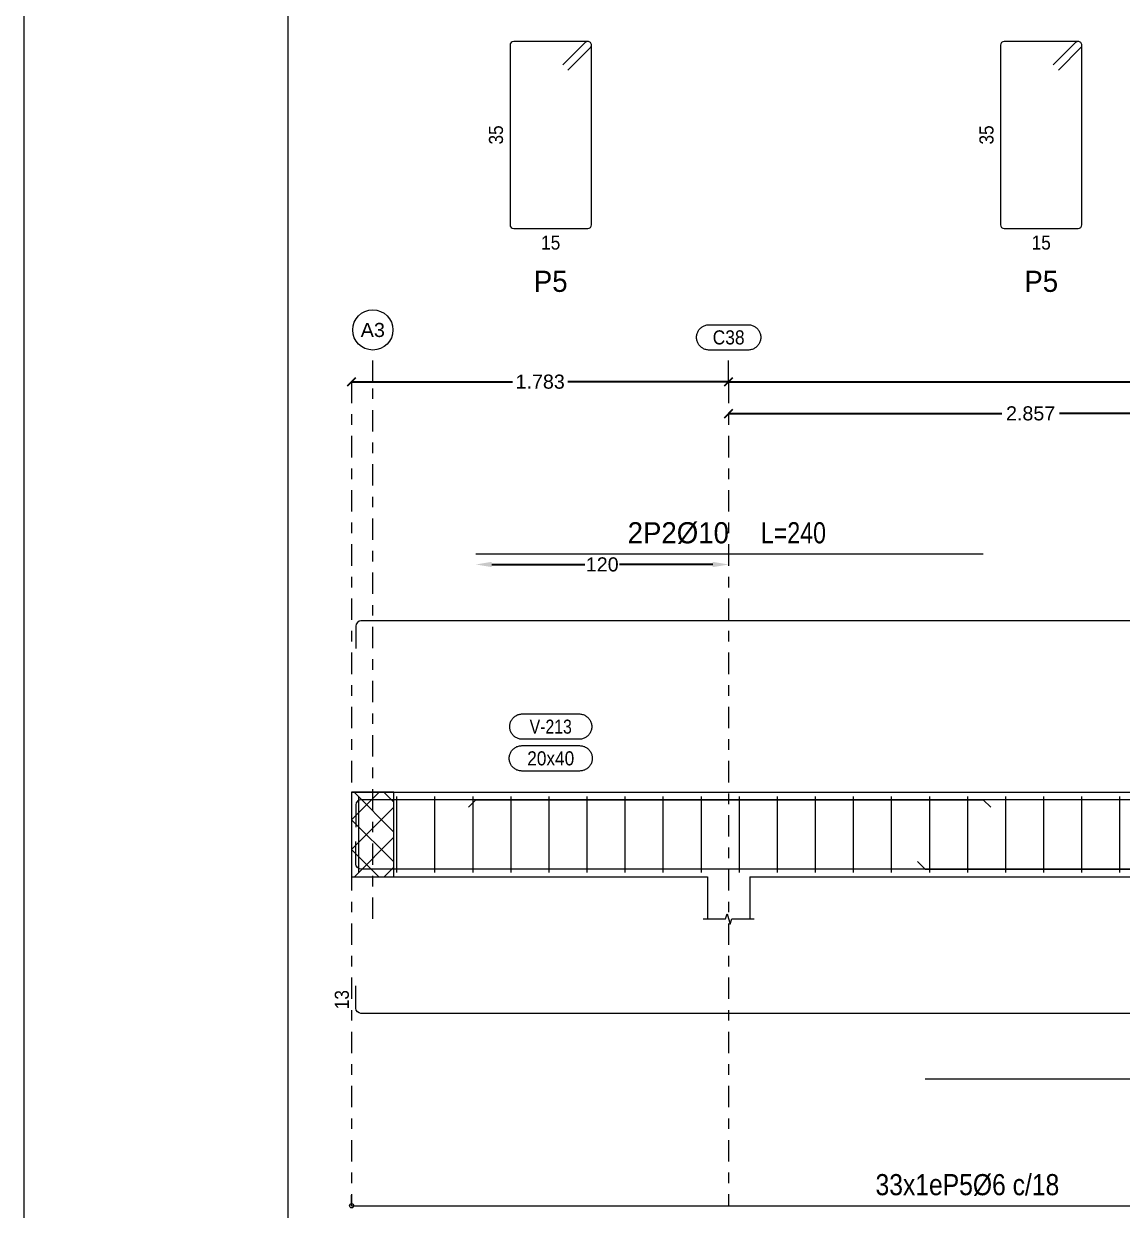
# Model space of a CAD drawing. Header units: millimetres. Extents: x 0 to 190, y -70 to 53.
# Drawn here: x 65.64 to 76.03, y -50.28 to -39.05 of the extents above; entities that cross this region are included whole.
import ezdxf
from ezdxf.enums import TextEntityAlignment as Align

# ---------------------------------------------------------------- set-up
doc = ezdxf.new("R2010")
doc.units = ezdxf.units.MM
doc.linetypes.add('CYPE_RAYAPUNTO', pattern=[0.4125, 0.2025, -0.105, 0, -0.105])
for name, color, linetype, lineweight in [('ALZ_ARM_LONG_ARM_TEXTOS', 3, 'Continuous', 9), ('ALZ_ARM_LONG_TXT_LONG', 3, 'Continuous', 9), ('ALZ_ARM_TRANS_TXT_EST', 3, 'Continuous', 9), ('ALZ_CONT_NUDOS', 122, 'Continuous', 9), ('ALZ_CONT_VIG_HORMIGON', 2, 'Continuous', 9), ('ALZ_COT_COT_ANCLAJES', 3, 'Continuous', 0), ('ALZ_COT_COT_ARM', 3, 'Continuous', 0), ('ALZ_COT_COT_EST', 3, 'Continuous', 0), ('ALZ_COT_COT_LIN_APOYOS', 2, 'CYPE_RAYAPUNTO', 0), ('ALZ_COT_LONGITUD_PROYECTADA', 122, 'Continuous', 0), ('ALZ_REF_COT_LIN_AUX_COTA', 2, 'CYPE_RAYAPUNTO', 9), ('ALZ_REF_REF_NOMBRE', 3, 'Continuous', 9), ('ALZ_REF_REF_REFERENCIA', 3, 'Continuous', 9), ('ALZ_REF_TEXTO_REF_NOMBRE', 3, 'Continuous', 9), ('ALZ_REF_TEXTO_REF_REFERENCIA', 3, 'Continuous', 9), ('ARM_LONGITUDINAL_Ø10', 103, 'Continuous', 9), ('ARM_LONGITUDINAL_Ø8', 32, 'Continuous', 9), ('ARM_TRANSVERSAL_Ø6', 151, 'Continuous', 9), ('RECUAD_LIMITES', 2, 'Continuous', 0), ('RECUAD_MARCO', 1, 'Continuous', 20), ('SEC_COTAS_TEXTOS_DESPIECE_ESTRIBADO', 122, 'Continuous', 0), ('SEC_REF_TXT_POSICIONES_ARM_ESTRIBOS', 1, 'Continuous', 9)]:
    doc.layers.add(name, color=color, linetype=linetype, lineweight=lineweight)
doc.styles.add('CYPETXT_0.2_romans', font='arial.ttf', dxfattribs={"height": 0.133333})
doc.styles.add('CYPETXT_romans', font='arial.ttf', dxfattribs={"height": 0.2})
doc.dimstyles.new('cype_arrow', dxfattribs={"dimtxt": 0.18, "dimasz": 0.15, "dimexe": 0.05, "dimexo": 0.05, "dimgap": 0, "dimtad": 0, "dimdec": 4, "dimzin": 0, "dimdsep": 46, "dimtxsty": 'CYPETXT_0.2_romans', "dimcen": 0.09, "dimadec": 0, "dimazin": 0, "dimtfac": 1, "dimtdec": 4, "dimtofl": 0, "dimtmove": 2, "dimatfit": 3, "dimfxl": 1, "dimtolj": 1, "dimtzin": 0, "dimarcsym": 0})
doc.dimstyles.new('cype_oblique', dxfattribs={"dimtxt": 0.18, "dimasz": 0.18, "dimexe": 0.05, "dimexo": 0.05, "dimgap": 0, "dimtad": 0, "dimdec": 4, "dimzin": 0, "dimdsep": 46, "dimtxsty": 'CYPETXT_0.2_romans', "dimblk": 'OBLIQUE', "dimtsz": 0.04, "dimcen": 0.09, "dimadec": 0, "dimazin": 0, "dimtfac": 1, "dimtdec": 4, "dimtofl": 0, "dimtmove": 2, "dimatfit": 3, "dimfxl": 1, "dimtolj": 1, "dimtzin": 0, "dimarcsym": 0})

# ---------------------------------------------------------------- blocks, each defined once
blk = doc.blocks.new('*D285')
at = {"layer": 'ALZ_COT_LONGITUD_PROYECTADA', "color": 0, "lineweight": -2, "transparency": 16777216}
for p, q in [((72.264, -42.78), (72.344, -42.7)), ((72.304, -42.74), (74.889, -42.74)), ((78.019, -42.74), (75.434, -42.74)), ((77.979, -42.78), (78.059, -42.7))]:
    blk.add_line(p, q, dxfattribs=at)
at = {"layer": 'Defpoints', "color": 0, "transparency": 16777216}
for p in [(72.304, -42.74), (72.304, -42.74), (78.019, -42.74)]:
    blk.add_point(p, dxfattribs=at)
at = {"layer": 'ALZ_COT_LONGITUD_PROYECTADA', "color": 0, "transparency": 16777216, "insert": (75.161, -42.74), "char_height": 0.1333, "attachment_point": 5, "style": 'CYPETXT_0.2_romans'}
blk.add_mtext('\\A1;2.857', dxfattribs=at)
blk = doc.blocks.new('_OBLIQUE')
at = {"color": 0, "linetype": 'ByBlock', "lineweight": -2}
blk.add_line((-0.5, -0.5), (0.5, 0.5), dxfattribs=at)
blk = doc.blocks.new('*D287')
at = {"layer": 'ALZ_COT_LONGITUD_PROYECTADA', "color": 0, "lineweight": -2, "transparency": 16777216}
for p, q in [((68.698, -42.48), (68.778, -42.4)), ((72.264, -42.48), (72.344, -42.4)), ((68.738, -42.44), (70.26, -42.44)), ((72.304, -42.44), (70.782, -42.44))]:
    blk.add_line(p, q, dxfattribs=at)
at = {"layer": 'Defpoints', "color": 0, "transparency": 16777216}
for p in [(68.738, -42.44), (68.738, -42.44), (72.304, -42.44)]:
    blk.add_point(p, dxfattribs=at)
at = {"layer": 'ALZ_COT_LONGITUD_PROYECTADA', "color": 0, "transparency": 16777216, "insert": (70.521, -42.44), "char_height": 0.1333, "attachment_point": 5, "style": 'CYPETXT_0.2_romans'}
blk.add_mtext('\\A1;1.783', dxfattribs=at)
blk = doc.blocks.new('*D288')
at = {"layer": 'ALZ_COT_LONGITUD_PROYECTADA', "color": 0, "lineweight": -2, "transparency": 16777216}
for p, q in [((72.264, -42.48), (72.344, -42.4)), ((80.548, -42.48), (80.628, -42.4)), ((72.304, -42.44), (76.175, -42.44)), ((80.588, -42.44), (76.717, -42.44))]:
    blk.add_line(p, q, dxfattribs=at)
at = {"layer": 'Defpoints', "color": 0, "transparency": 16777216}
for p in [(72.304, -42.44), (72.304, -42.44), (80.588, -42.44)]:
    blk.add_point(p, dxfattribs=at)
at = {"layer": 'ALZ_COT_LONGITUD_PROYECTADA', "color": 0, "transparency": 16777216, "insert": (76.446, -42.44), "char_height": 0.1333, "attachment_point": 5, "style": 'CYPETXT_0.2_romans'}
blk.add_mtext('\\A1;4.142', dxfattribs=at)
blk = doc.blocks.new('*D291')
at = {"layer": 'ALZ_COT_COT_ARM', "color": 0, "lineweight": -2, "transparency": 16777216}
for p, q in [((70.063, -44.169), (70.944, -44.169)), ((72.154, -44.169), (71.272, -44.169))]:
    blk.add_line(p, q, dxfattribs=at)
at = {"layer": 'ALZ_COT_COT_ARM', "color": 0, "transparency": 16777216}
for points in [[(70.063, -44.144), (70.063, -44.194), (69.913, -44.169)], [(72.154, -44.144), (72.154, -44.194), (72.304, -44.169)]]:
    blk.add_solid(points, dxfattribs=at)
at = {"layer": 'Defpoints', "color": 0, "transparency": 16777216}
for p in [(69.913, -44.169), (72.304, -44.169), (72.304, -44.169)]:
    blk.add_point(p, dxfattribs=at)
at = {"layer": 'ALZ_COT_COT_ARM', "color": 0, "transparency": 16777216, "insert": (71.108, -44.169), "char_height": 0.1333, "attachment_point": 5, "style": 'CYPETXT_0.2_romans'}
blk.add_mtext('\\A1;120', dxfattribs=at)

msp = doc.modelspace()

# ---------------------------------------------------------------- linework, layer by layer
at = {"layer": 'ALZ_CONT_NUDOS'}
for p, q in [((68.73761, -46.32324), (68.73761, -47.12324)), ((72.10408, -47.12324), (72.10408, -47.52324)), ((72.50408, -47.12324), (72.50408, -47.52324))]:
    msp.add_line(p, q, dxfattribs=at)
at = {"layer": 'ALZ_CONT_NUDOS', "lineweight": 0}
for p, q in [((68.73761, -46.58354), (68.99792, -46.32324)), ((69.13761, -46.7007), (68.76015, -46.32324)), ((69.13761, -46.41786), (69.043, -46.32324)), ((68.73761, -46.86638), (69.13761, -46.46638)), ((69.13761, -46.98354), (68.73761, -46.58354)), ((68.7636, -47.12324), (69.13761, -46.74923)), ((68.99447, -47.12324), (68.73761, -46.86638)), ((69.04645, -47.12324), (69.13761, -47.03207))]:
    msp.add_line(p, q, dxfattribs=at)
at = {"layer": 'ALZ_CONT_NUDOS'}
for points in [[(68.73761, -46.32324), (69.13761, -46.32324)], [(72.10408, -46.32324), (72.50408, -46.32324)], [(68.73761, -47.12324), (69.13761, -47.12324)], [(72.06408, -47.52324), (72.27408, -47.52324), (72.28908, -47.47324), (72.31908, -47.57324), (72.33408, -47.52324), (72.54408, -47.52324)]]:
    msp.add_lwpolyline(points, dxfattribs=at)
at = {"layer": 'ALZ_CONT_NUDOS', "lineweight": 0}
msp.add_lwpolyline([(68.73761, -46.32324), (68.73761, -47.12324), (69.13761, -47.12324), (69.13761, -46.32324), (68.73761, -46.32324)], close=True, dxfattribs=at)
at = {"layer": 'ALZ_CONT_VIG_HORMIGON'}
for p, q in [((69.13761, -46.32324), (72.10408, -46.32324)), ((72.50408, -46.32324), (78.01862, -46.32324)), ((69.13761, -47.12324), (72.10408, -47.12324)), ((72.50408, -47.12324), (78.01862, -47.12324))]:
    msp.add_line(p, q, dxfattribs=at)
at = {"layer": 'ALZ_COT_COT_EST'}
msp.add_line((68.73761, -50.23694), (68.73761, -50.13694), dxfattribs=at)
msp.add_lwpolyline([(68.73761, -50.23694), (80.38775, -50.23694), (80.38775, -50.13694)], dxfattribs=at)
msp.add_circle((68.73761, -50.23694), 0.02, dxfattribs=at)
at = {"layer": 'ALZ_COT_COT_LIN_APOYOS'}
for p, q in [((68.73761, -42.44028), (68.73761, -50.23694)), ((72.30408, -42.44028), (72.30408, -50.23694)), ((72.30408, -42.44028), (72.30408, -50.23694))]:
    msp.add_line(p, q, dxfattribs=at)
at = {"layer": 'ALZ_REF_COT_LIN_AUX_COTA'}
for p, q in [((68.93761, -42.44028), (68.93761, -42.14028)), ((72.30408, -42.44028), (72.30408, -42.14028)), ((68.93761, -47.52324), (68.93761, -42.44028))]:
    msp.add_line(p, q, dxfattribs=at)
at = {"layer": 'ALZ_REF_REF_NOMBRE'}
for points in [[(70.88885, -45.58324), (70.89686, -45.58351), (70.90484, -45.58431), (70.91275, -45.58564), (70.92055, -45.5875), (70.92821, -45.58988), (70.93569, -45.59276), (70.94297, -45.59614), (70.95, -45.59999), (70.95676, -45.6043), (70.96322, -45.60906), (70.96934, -45.61424), (70.97511, -45.61981), (70.98048, -45.62576), (70.98545, -45.63206), (70.98999, -45.63867), (70.99408, -45.64557), (70.9977, -45.65273), (71.00083, -45.66011), (71.00346, -45.66768), (71.00558, -45.67542), (71.00717, -45.68328), (71.00824, -45.69123), (71.00878, -45.69923), (71.00878, -45.70725), (71.00824, -45.71525), (71.00717, -45.7232), (71.00558, -45.73106), (71.00346, -45.73879), (71.00083, -45.74637), (70.9977, -45.75375), (70.99408, -45.76091), (70.98999, -45.76781), (70.98545, -45.77442), (70.98048, -45.78071), (70.97511, -45.78666), (70.96934, -45.79224), (70.96322, -45.79741), (70.95676, -45.80217), (70.95, -45.80649), (70.94297, -45.81034), (70.93569, -45.81372), (70.92821, -45.8166), (70.92055, -45.81897), (70.91275, -45.82083), (70.90484, -45.82217), (70.89686, -45.82297), (70.88885, -45.82324), (70.35285, -45.82324), (70.34483, -45.82297), (70.33685, -45.82217), (70.32894, -45.82083), (70.32114, -45.81897), (70.31348, -45.8166), (70.306, -45.81372), (70.29873, -45.81034), (70.29169, -45.80649), (70.28493, -45.80217), (70.27848, -45.79741), (70.27235, -45.79224), (70.26659, -45.78666), (70.26121, -45.78071), (70.25624, -45.77442), (70.2517, -45.76781), (70.24761, -45.76091), (70.244, -45.75375), (70.24086, -45.74637), (70.23823, -45.73879), (70.23612, -45.73106), (70.23452, -45.7232), (70.23345, -45.71525), (70.23291, -45.70725), (70.23291, -45.69923), (70.23345, -45.69123), (70.23452, -45.68328), (70.23612, -45.67542), (70.23823, -45.66768), (70.24086, -45.66011), (70.244, -45.65273), (70.24761, -45.64557), (70.2517, -45.63867), (70.25624, -45.63206), (70.26121, -45.62576), (70.26659, -45.61981), (70.27235, -45.61424), (70.27848, -45.60906), (70.28493, -45.6043), (70.29169, -45.59999), (70.29873, -45.59614), (70.306, -45.59276), (70.31348, -45.58988), (70.32114, -45.5875), (70.32894, -45.58564), (70.33685, -45.58431), (70.34483, -45.58351), (70.35285, -45.58324), (70.88885, -45.58324)], [(70.89385, -45.88324), (70.90186, -45.88351), (70.90984, -45.88431), (70.91775, -45.88564), (70.92555, -45.8875), (70.93321, -45.88988), (70.94069, -45.89276), (70.94797, -45.89614), (70.955, -45.89999), (70.96176, -45.9043), (70.96822, -45.90906), (70.97434, -45.91424), (70.98011, -45.91981), (70.98548, -45.92576), (70.99045, -45.93206), (70.99499, -45.93867), (70.99908, -45.94557), (71.0027, -45.95273), (71.00583, -45.96011), (71.00846, -45.96768), (71.01058, -45.97542), (71.01217, -45.98328), (71.01324, -45.99123), (71.01378, -45.99923), (71.01378, -46.00725), (71.01324, -46.01525), (71.01217, -46.0232), (71.01058, -46.03106), (71.00846, -46.03879), (71.00583, -46.04637), (71.0027, -46.05375), (70.99908, -46.06091), (70.99499, -46.06781), (70.99045, -46.07442), (70.98548, -46.08071), (70.98011, -46.08666), (70.97434, -46.09224), (70.96822, -46.09741), (70.96176, -46.10217), (70.955, -46.10649), (70.94797, -46.11034), (70.94069, -46.11372), (70.93321, -46.1166), (70.92555, -46.11897), (70.91775, -46.12083), (70.90984, -46.12217), (70.90186, -46.12297), (70.89385, -46.12324), (70.34785, -46.12324), (70.33983, -46.12297), (70.33185, -46.12217), (70.32394, -46.12083), (70.31614, -46.11897), (70.30848, -46.1166), (70.301, -46.11372), (70.29373, -46.11034), (70.28669, -46.10649), (70.27993, -46.10217), (70.27348, -46.09741), (70.26735, -46.09224), (70.26159, -46.08666), (70.25621, -46.08071), (70.25124, -46.07442), (70.2467, -46.06781), (70.24261, -46.06091), (70.239, -46.05375), (70.23586, -46.04637), (70.23323, -46.03879), (70.23112, -46.03106), (70.22952, -46.0232), (70.22845, -46.01525), (70.22791, -46.00725), (70.22791, -45.99923), (70.22845, -45.99123), (70.22952, -45.98328), (70.23112, -45.97542), (70.23323, -45.96768), (70.23586, -45.96011), (70.239, -45.95273), (70.24261, -45.94557), (70.2467, -45.93867), (70.25124, -45.93206), (70.25621, -45.92576), (70.26159, -45.91981), (70.26735, -45.91424), (70.27348, -45.90906), (70.27993, -45.9043), (70.28669, -45.89999), (70.29373, -45.89614), (70.301, -45.89276), (70.30848, -45.88988), (70.31614, -45.8875), (70.32394, -45.88564), (70.33185, -45.88431), (70.33983, -45.88351), (70.34785, -45.88324), (70.89385, -45.88324)]]:
    msp.add_lwpolyline(points, close=True, dxfattribs=at)
at = {"layer": 'ALZ_REF_REF_REFERENCIA'}
msp.add_lwpolyline([(72.48808, -41.90028), (72.49609, -41.90055), (72.50407, -41.90135), (72.51198, -41.90268), (72.51978, -41.90454), (72.52744, -41.90692), (72.53492, -41.9098), (72.5422, -41.91318), (72.54923, -41.91703), (72.55599, -41.92134), (72.56245, -41.9261), (72.56857, -41.93128), (72.57434, -41.93685), (72.57972, -41.9428), (72.58469, -41.9491), (72.58923, -41.95571), (72.59331, -41.96261), (72.59693, -41.96977), (72.60006, -41.97715), (72.60269, -41.98472), (72.60481, -41.99246), (72.60641, -42.00032), (72.60748, -42.00827), (72.60801, -42.01627), (72.60801, -42.02429), (72.60748, -42.03229), (72.60641, -42.04024), (72.60481, -42.0481), (72.60269, -42.05583), (72.60006, -42.06341), (72.59693, -42.07079), (72.59331, -42.07795), (72.58923, -42.08485), (72.58469, -42.09146), (72.57972, -42.09775), (72.57434, -42.1037), (72.56857, -42.10928), (72.56245, -42.11445), (72.55599, -42.11921), (72.54923, -42.12353), (72.5422, -42.12738), (72.53492, -42.13076), (72.52744, -42.13364), (72.51978, -42.13601), (72.51198, -42.13787), (72.50407, -42.13921), (72.49609, -42.14001), (72.48808, -42.14028), (72.12008, -42.14028), (72.11206, -42.14001), (72.10408, -42.13921), (72.09618, -42.13787), (72.08837, -42.13601), (72.08072, -42.13364), (72.07323, -42.13076), (72.06596, -42.12738), (72.05892, -42.12353), (72.05216, -42.11921), (72.04571, -42.11445), (72.03958, -42.10928), (72.03382, -42.1037), (72.02844, -42.09775), (72.02347, -42.09146), (72.01893, -42.08485), (72.01484, -42.07795), (72.01123, -42.07079), (72.0081, -42.06341), (72.00547, -42.05583), (72.00335, -42.0481), (72.00175, -42.04024), (72.00068, -42.03229), (72.00015, -42.02429), (72.00015, -42.01627), (72.00068, -42.00827), (72.00175, -42.00032), (72.00335, -41.99246), (72.00547, -41.98472), (72.0081, -41.97715), (72.01123, -41.96977), (72.01484, -41.96261), (72.01893, -41.95571), (72.02347, -41.9491), (72.02844, -41.9428), (72.03382, -41.93685), (72.03958, -41.93128), (72.04571, -41.9261), (72.05216, -41.92134), (72.05892, -41.91703), (72.06596, -41.91318), (72.07323, -41.9098), (72.08072, -41.90692), (72.08837, -41.90454), (72.09618, -41.90268), (72.10408, -41.90135), (72.11206, -41.90055), (72.12008, -41.90028), (72.48808, -41.90028)], close=True, dxfattribs=at)
msp.add_circle((68.93761, -41.95005), 0.19023, dxfattribs=at)
at = {"layer": 'ARM_LONGITUDINAL_Ø10'}
for p, q in [((69.91273, -46.39524), (69.84201, -46.46595)), ((74.71273, -46.39524), (74.78344, -46.46595)), ((74.16273, -47.05124), (74.09201, -46.98053))]:
    msp.add_line(p, q, dxfattribs=at)
for points in [[(69.91273, -44.06901), (74.71273, -44.06901)], [(69.91273, -46.39524), (74.71273, -46.39524)], [(74.16273, -47.05124), (79.96273, -47.05124)], [(74.16273, -49.03622), (79.96273, -49.03622)]]:
    msp.add_lwpolyline(points, dxfattribs=at)
at = {"layer": 'ARM_LONGITUDINAL_Ø8'}
for points in [[(85.34775, -44.96324), (85.34775, -44.75124), (85.3441, -44.73287), (85.33369, -44.7173), (85.31812, -44.70689), (85.29975, -44.70324), (68.82561, -44.70324), (68.80725, -44.70689), (68.79167, -44.7173), (68.78127, -44.73287), (68.77761, -44.75124), (68.77761, -44.96324)], [(85.34775, -46.65524), (85.34775, -46.44324), (85.3441, -46.42487), (85.33369, -46.4093), (85.31812, -46.39889), (85.29975, -46.39524), (68.82561, -46.39524), (68.80725, -46.39889), (68.79167, -46.4093), (68.78127, -46.42487), (68.77761, -46.44324), (68.77761, -46.65524)], [(85.34775, -46.79124), (85.34775, -47.00324), (85.3441, -47.02161), (85.33369, -47.03718), (85.31812, -47.04758), (85.29975, -47.05124), (68.82561, -47.05124), (68.80725, -47.04758), (68.79167, -47.03718), (68.78127, -47.02161), (68.77761, -47.00324), (68.77761, -46.79124)], [(85.34775, -48.15622), (85.34775, -48.36822), (85.3441, -48.38659), (85.33369, -48.40217), (85.31812, -48.41257), (85.29975, -48.41622), (68.82561, -48.41622), (68.80725, -48.41257), (68.79167, -48.40217), (68.78127, -48.38659), (68.77761, -48.36822), (68.77761, -48.15622)]]:
    msp.add_lwpolyline(points, dxfattribs=at)
at = {"layer": 'ARM_TRANSVERSAL_Ø6'}
for p, q in [((68.80268, -46.36324), (68.80268, -47.08324)), ((69.16268, -46.36324), (69.16268, -47.08324)), ((69.52268, -46.36324), (69.52268, -47.08324)), ((69.88268, -46.36324), (69.88268, -47.08324)), ((70.24268, -46.36324), (70.24268, -47.08324)), ((70.60268, -46.36324), (70.60268, -47.08324)), ((70.96268, -46.36324), (70.96268, -47.08324)), ((71.32268, -46.36324), (71.32268, -47.08324)), ((71.68268, -46.36324), (71.68268, -47.08324)), ((72.04268, -46.36324), (72.04268, -47.08324)), ((72.40268, -46.36324), (72.40268, -47.08324)), ((72.76268, -46.36324), (72.76268, -47.08324)), ((73.12268, -46.36324), (73.12268, -47.08324)), ((73.48268, -46.36324), (73.48268, -47.08324)), ((73.84268, -46.36324), (73.84268, -47.08324)), ((74.20268, -46.36324), (74.20268, -47.08324)), ((74.56268, -46.36324), (74.56268, -47.08324)), ((74.92268, -46.36324), (74.92268, -47.08324)), ((75.28268, -46.36324), (75.28268, -47.08324)), ((75.64268, -46.36324), (75.64268, -47.08324)), ((76.00268, -46.36324), (76.00268, -47.08324))]:
    msp.add_line(p, q, dxfattribs=at)
for points in [[(70.78346, -39.49171), (70.99916, -39.2754), (71.00203, -39.27072), (71.00413, -39.26564), (71.00542, -39.2603), (71.00585, -39.25483), (71.00517, -39.248), (71.00318, -39.24143), (70.99995, -39.23538), (70.9956, -39.23008), (70.99029, -39.22573), (70.98424, -39.22249), (70.97767, -39.2205), (70.97085, -39.21983), (70.27085, -39.21983), (70.25745, -39.22249), (70.2461, -39.23008), (70.23851, -39.24143), (70.23585, -39.25483), (70.23585, -40.95483), (70.23851, -40.96822), (70.2461, -40.97958), (70.25745, -40.98716), (70.27085, -40.98983), (70.97085, -40.98983), (70.98424, -40.98716), (70.9956, -40.97958), (71.00318, -40.96822), (71.00585, -40.95483), (71.00585, -39.25483), (71.00517, -39.248), (71.00318, -39.24143), (70.99995, -39.23538), (70.9956, -39.23008), (70.99029, -39.22573), (70.98424, -39.22249), (70.97767, -39.2205), (70.97085, -39.21983), (70.96402, -39.2205), (70.95745, -39.22249), (70.9514, -39.22573), (70.9461, -39.23008), (70.73397, -39.44221)], [(75.42397, -39.49171), (75.63966, -39.2754), (75.64253, -39.27072), (75.64464, -39.26564), (75.64592, -39.2603), (75.64635, -39.25483), (75.64568, -39.248), (75.64369, -39.24143), (75.64045, -39.23538), (75.6361, -39.23008), (75.63079, -39.22573), (75.62474, -39.22249), (75.61818, -39.2205), (75.61135, -39.21983), (74.91135, -39.21983), (74.89796, -39.22249), (74.8866, -39.23008), (74.87901, -39.24143), (74.87635, -39.25483), (74.87635, -40.95483), (74.87901, -40.96822), (74.8866, -40.97958), (74.89796, -40.98716), (74.91135, -40.98983), (75.61135, -40.98983), (75.62474, -40.98716), (75.6361, -40.97958), (75.64369, -40.96822), (75.64635, -40.95483), (75.64635, -39.25483), (75.64568, -39.248), (75.64369, -39.24143), (75.64045, -39.23538), (75.6361, -39.23008), (75.63079, -39.22573), (75.62474, -39.22249), (75.61818, -39.2205), (75.61135, -39.21983), (75.60452, -39.2205), (75.59796, -39.22249), (75.5919, -39.22573), (75.5866, -39.23008), (75.37447, -39.44221)]]:
    msp.add_lwpolyline(points, dxfattribs=at)
at = {"layer": 'RECUAD_LIMITES'}
msp.add_lwpolyline([(65.63523, -69.94324), (125.03523, -69.94324), (125.03523, -27.94324), (65.63523, -27.94324), (65.63523, -69.94324)], close=True, dxfattribs=at)
at = {"layer": 'RECUAD_MARCO'}
msp.add_lwpolyline([(68.13523, -68.94324), (124.03523, -68.94324), (124.03523, -28.94324), (68.13523, -28.94324), (68.13523, -68.94324)], close=True, dxfattribs=at)

# ---------------------------------------------------------------- texts
at = {"layer": 'ALZ_ARM_LONG_ARM_TEXTOS', "style": 'CYPETXT_romans', "width": 0.935124}
msp.add_text('2P2%%c10', height=0.2, dxfattribs=at).set_placement((71.82773, -43.96901), align=Align.CENTER)
at = {"layer": 'ALZ_ARM_LONG_TXT_LONG', "style": 'CYPETXT_romans', "width": 0.785606}
msp.add_text(' L=240', height=0.2, dxfattribs=at).set_placement((72.88623, -43.96901), align=Align.CENTER)
at = {"layer": 'ALZ_ARM_TRANS_TXT_EST', "style": 'CYPETXT_romans', "width": 0.835132}
msp.add_text('33x1eP5%%c6 c/18', height=0.2, dxfattribs=at).set_placement((74.56268, -50.13694), align=Align.CENTER)
at = {"layer": 'ALZ_COT_COT_ANCLAJES', "style": 'CYPETXT_romans', "width": 0.872274}
msp.add_text('13', height=0.133333, rotation=90, dxfattribs=at).set_placement((68.71095, -48.28622), align=Align.CENTER)
at = {"layer": 'ALZ_REF_TEXTO_REF_NOMBRE', "style": 'CYPETXT_romans'}
for s, width, p in [('V-213', 0.803518, (70.62085, -45.70324)), ('20x40', 0.876123, (70.62085, -46.00324))]:
    msp.add_text(s, height=0.133333, dxfattribs=dict(at, width=width)).set_placement(p, align=Align.MIDDLE_CENTER)
at = {"layer": 'ALZ_REF_TEXTO_REF_REFERENCIA', "style": 'CYPETXT_romans'}
for s, width, p in [('A3', 1.007096, (68.93761, -41.95005)), ('C38', 0.8832, (72.30408, -42.02028))]:
    msp.add_text(s, height=0.133333, dxfattribs=dict(at, width=width)).set_placement(p, align=Align.MIDDLE_CENTER)
at = {"layer": 'SEC_COTAS_TEXTOS_DESPIECE_ESTRIBADO', "style": 'CYPETXT_romans', "width": 0.872274}
for p in [(70.16918, -40.10483), (74.80968, -40.10483)]:
    msp.add_text('35', height=0.133333, rotation=90, dxfattribs=at).set_placement(p, align=Align.CENTER)
for p in [(70.62085, -41.05649), (75.26135, -41.05649)]:
    msp.add_text('15', height=0.133333, dxfattribs=at).set_placement(p, align=Align.TOP_CENTER)
at = {"layer": 'SEC_REF_TXT_POSICIONES_ARM_ESTRIBOS', "style": 'CYPETXT_romans', "width": 0.935124}
for p in [(70.62085, -41.48983), (75.26135, -41.48983)]:
    msp.add_text('P5', height=0.2, dxfattribs=at).set_placement(p, align=Align.MIDDLE_CENTER)

# ---------------------------------------------------------------- dimensions: what is measured, and where the dimension line sits
at = {"layer": 'ALZ_COT_COT_ARM'}
dim = msp.add_aligned_dim(p1=(69.91273, -44.16901), p2=(72.30408, -44.16901), distance=0, text='120', dimstyle='cype_arrow', override={"dimexe": 0, "dimexo": 0}, dxfattribs=at)
dim.commit()
dim.dimension.update_dxf_attribs({"geometry": '*D291', "text_midpoint": (71.1084, -44.16901)})
at = {"layer": 'ALZ_COT_LONGITUD_PROYECTADA'}
for p1, p2, text, picture, middle in [((72.30408, -42.44028), (68.73761, -42.44028), '1.783', '*D287', (70.52085, -42.44028)), ((80.58775, -42.44028), (72.30408, -42.44028), '4.142', '*D288', (76.44592, -42.44028)), ((78.01862, -42.74028), (72.30408, -42.74028), '2.857', '*D285', (75.16135, -42.74028))]:
    dim = msp.add_aligned_dim(p1=p1, p2=p2, distance=0, text=text, dimstyle='cype_oblique', override={"dimexe": 0, "dimexo": 0}, dxfattribs=at)
    dim.commit()
    dim.dimension.update_dxf_attribs({"geometry": picture, "text_midpoint": middle})

doc.saveas('drawing.dxf')
